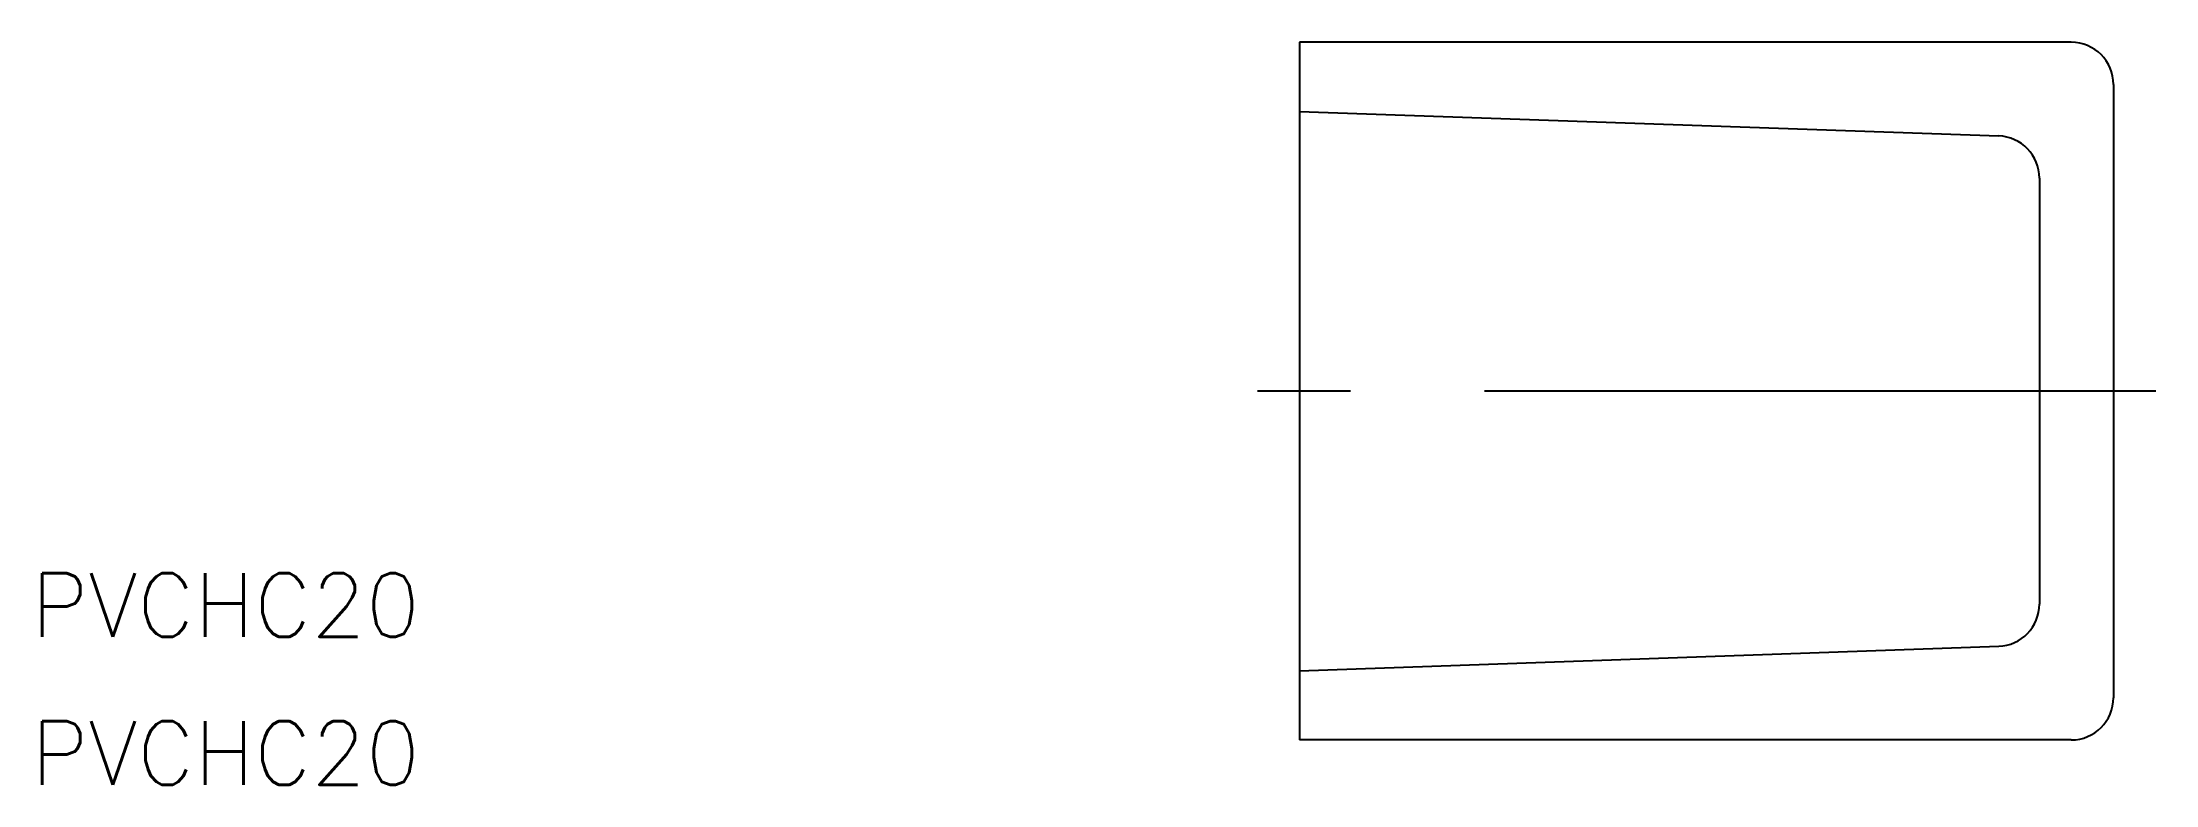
# Model space of a CAD drawing. Extents: x -59.5 to 40.5, y -18.6 to 16.5.
import ezdxf

# ---------------------------------------------------------------- set-up
doc = ezdxf.new("R2010")
doc.units = 0
doc.linetypes.add('CENTER', pattern=[50.8, 31.75, -6.35, 6.35, -6.35])
doc.layers.get('0').update_dxf_attribs({"linetype": 'CONTINUOUS'})
doc.layers.add('CENTER', color=1, linetype='CENTER')
doc.styles.get("Standard").update_dxf_attribs({"font": 'txt.shx', "height": 3, "bigfont": 'bigfont.shx'})

msp = doc.modelspace()

# ---------------------------------------------------------------- linework, layer by layer
at = {"color": 7, "linetype": 'CONTINUOUS'}
for p, q in [((0, 16.5), (0, -16.5)), ((36.5, 16.5), (0, 16.5)), ((38.5, 14.5), (38.5, -14.5)), ((0, 13.225), (33.07, 12.07)), ((35, 10.071), (35, -10.071)), ((0, -13.225), (33.07, -12.07)), ((36.5, -16.5), (0, -16.5))]:
    msp.add_line(p, q, dxfattribs=at)
for centre, start, end in [((36.5, 14.5), 0, 90), ((33, 10.071), 360, 88), ((33, -10.071), 272, 0), ((36.5, -14.5), 270, 0)]:
    msp.add_arc(centre, 2, start, end, dxfattribs=at)
at = {"layer": 'CENTER', "color": 1, "linetype": 'CENTER'}
msp.add_line((40.5, 0), (-2, 0), dxfattribs=at)

# ---------------------------------------------------------------- texts
at = {"color": 7, "linetype": 'CONTINUOUS'}
for p in [(-60, -11.618), (-60, -18.618)]:
    msp.add_text('PVCHC20', height=3, dxfattribs=at).set_placement(p)

doc.saveas('drawing.dxf')
